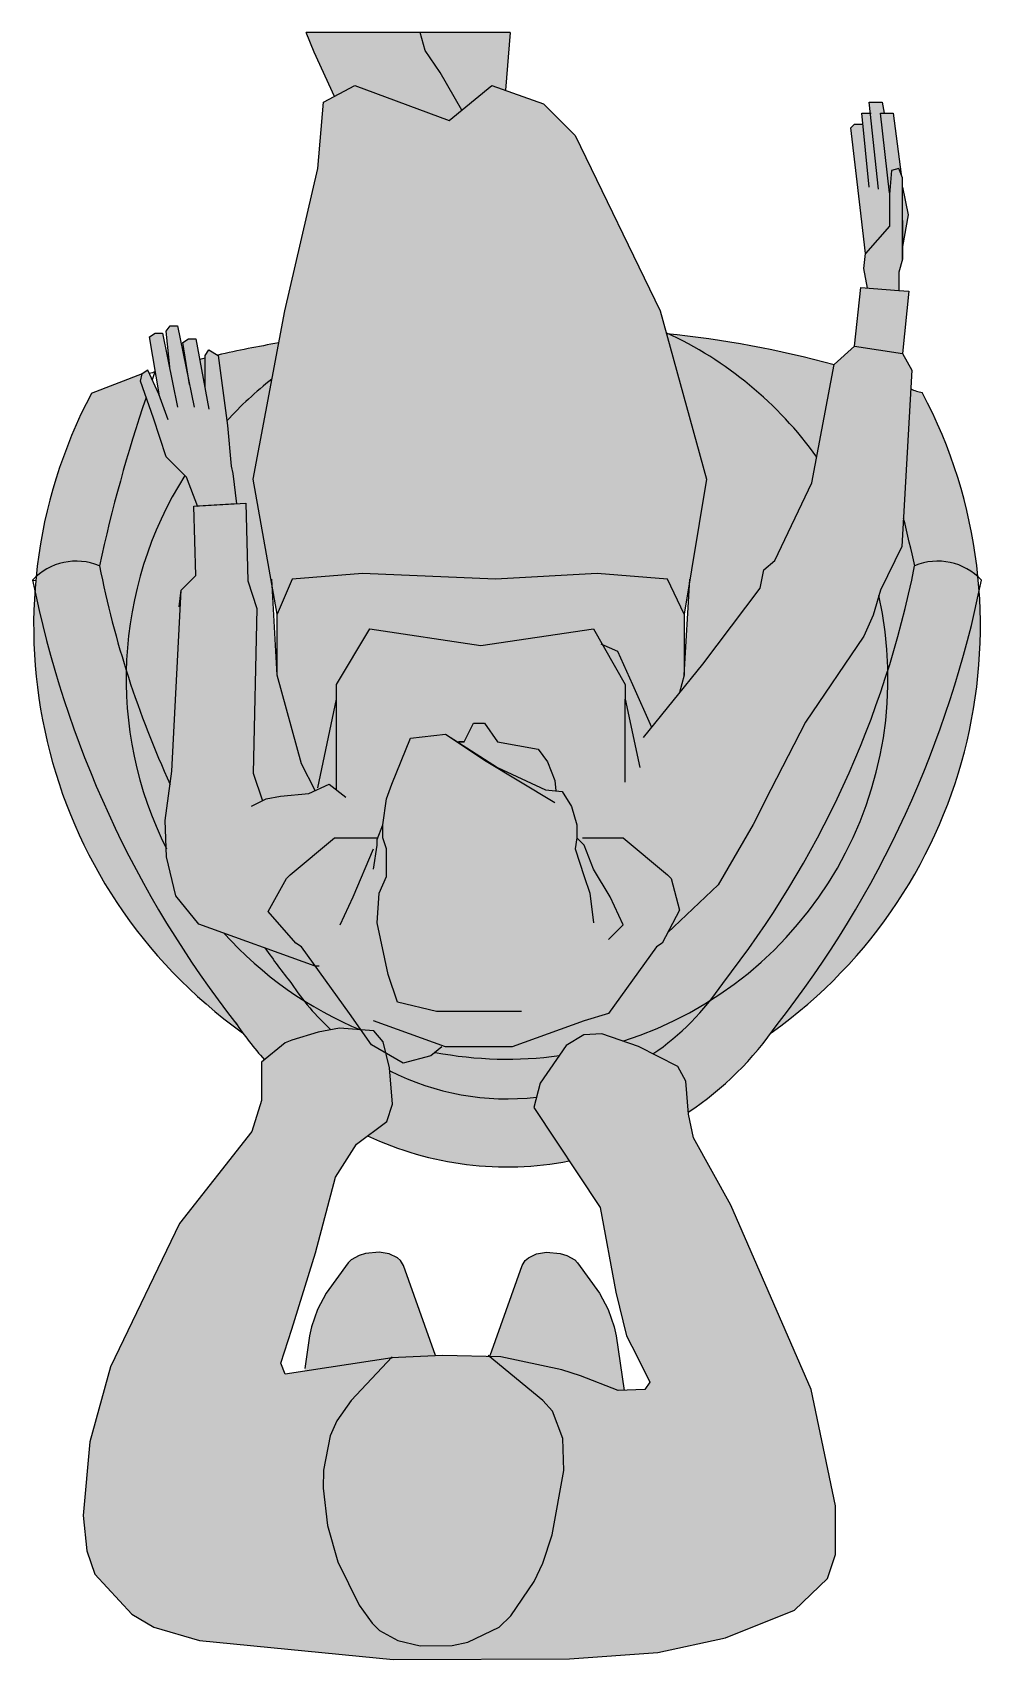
# Model space of a CAD drawing. Header units: millimetres. Extents: x 71819 to 78266, y 23672 to 38445.
# Drawn here: x 74071.3 to 74141.3, y 32981.2 to 33101.3 of the extents above; entities that cross this region are included whole.
import ezdxf

# ---------------------------------------------------------------- set-up
doc = ezdxf.new("R2010")
doc.units = ezdxf.units.MM
doc.layers.add('Plan Archi', color=8, linetype='Continuous')

msp = doc.modelspace()

# ---------------------------------------------------------------- hatches: boundary and pattern name
at = {"layer": 'Plan Archi', "true_color": 0xffffff}
h = msp.add_hatch(color=7, dxfattribs=at)
h.dxf.hatch_style = 1
h.paths.add_polyline_path([(74087.55, 33068.33), (74089.32, 33058.37), (74090.41, 33060.96), (74095.6, 33061.37), (74105.42, 33060.96), (74112.93, 33061.37), (74118.12, 33060.96), (74119.34, 33058.37), (74120.98, 33068.33), (74117.57, 33080.75), (74111.29, 33093.71), (74108.97, 33096.03), (74105.15, 33097.4), (74102.01, 33094.8), (74095.05, 33097.4), (74092.73, 33096.17), (74092.32, 33091.26), (74089.87, 33080.75)])
h.paths.add_polyline_path([(74105.15, 33097.4), (74106.16, 33097.04), (74106.5, 33101.31), (74099.85, 33101.31), (74100.24, 33099.99), (74101.33, 33098.35), (74102.94, 33095.57)])
h.paths.add_polyline_path([(74102.01, 33094.8), (74102.94, 33095.57), (74101.33, 33098.35), (74100.24, 33099.99), (74099.85, 33101.31), (74091.45, 33101.31), (74092.05, 33099.85), (74093.54, 33096.6), (74095.05, 33097.4)])
h.paths.add_polyline_path([(74131.9, 33078.15), (74135.45, 33077.61), (74135.9, 33082.2), (74135.17, 33082.25), (74132.38, 33082.48)])
h.paths.add_polyline_path([(74135.45, 33084.57), (74135.45, 33087.43), (74135.45, 33087.57), (74135.45, 33090.57), (74135.17, 33091.26), (74134.63, 33091.12), (74134.49, 33089.34), (74134.49, 33087.02), (74132.72, 33084.98), (74132.58, 33083.89), (74132.87, 33082.44), (74135.17, 33082.25), (74135.17, 33083.61)])
h = msp.add_hatch(color=7, dxfattribs=at)
h.dxf.hatch_style = 1
h.paths.add_polyline_path([(74132.31, 33088.39), (74132.72, 33084.98), (74134.49, 33087.02), (74134.49, 33089.34), (74134.63, 33091.12), (74135.17, 33091.26), (74135.35, 33090.82), (74134.76, 33095.35), (74134.36, 33095.35), (74134.08, 33095.35), (74133.95, 33096.17), (74133.54, 33096.17), (74132.99, 33096.17), (74133.08, 33095.35), (74132.99, 33095.35), (74132.44, 33095.35), (74132.53, 33094.53), (74131.9, 33094.53), (74131.63, 33094.26)])
h = msp.add_hatch(color=7, dxfattribs=at)
h.dxf.hatch_style = 1
h.paths.add_polyline_path([(74135.45, 33085.52), (74135.86, 33087.84), (74135.45, 33089.89), (74135.45, 33087.57)])
h = msp.add_hatch(color=7, dxfattribs=at)
h.dxf.hatch_style = 1
h.paths.add_polyline_path([(74071.53, 33061.14, -0.292249), (74076.2, 33061.93, -0.028149), (74079.64, 33074.36), (74079.22, 33075.56), (74079.36, 33076.11), (74075.6, 33074.66, 0.096549)])
h.paths.add_polyline_path([(74086.76, 33027.46, -0.008687), (74086.28, 33028.15, -0.114135), (74071.44, 33060.05, 0.260508)])
h.paths.add_polyline_path([(74129.12, 33069.97), (74130.4, 33076.78, 0.041394), (74118.2, 33079.05, -0.128467)])
h = msp.add_hatch(color=7, dxfattribs=at)
h.dxf.hatch_style = 1
h.paths.add_polyline_path([(74122.18, 33031.11, -0.020541), (74121.25, 33029.84, 0.263343), (74134.36, 33054.22, -0.090174)], flags=17)
h.paths.add_polyline_path([(74119.74, 33060.8), (74119.34, 33053.86), (74119, 33052.57), (74120.71, 33054.68), (74124.94, 33060.28), (74125.21, 33061.64), (74126.03, 33062.32), (74128.76, 33068.06), (74129.12, 33069.97, 0.128467), (74118.2, 33079.05, 0.000565), (74118.03, 33079.07), (74120.98, 33068.33)])
h.paths.add_polyline_path([(74089.32, 33058.37), (74089.32, 33053.86), (74088.94, 33060.52), (74087.55, 33068.33), (74088.93, 33075.72, 0.040509), (74085.59, 33072.64), (74085.64, 33072.29), (74085.91, 33069.28), (74086.05, 33068.74), (74086.32, 33066.52), (74083.17, 33066.33), (74083.32, 33061.23), (74082.22, 33060.14), (74081.54, 33046.77), (74081.05, 33043.13), (74081.16, 33040.44), (74081.83, 33037.57), (74083.54, 33035.48), (74092.12, 33032.38), (74094.64, 33028.89), (74095.51, 33027.67), (74096.45, 33027.59), (74097.13, 33026.79), (74097.34, 33025.95), (74098.6, 33025.21), (74100.65, 33025.75), (74101.55, 33026.5), (74101.74, 33026.43), (74106.65, 33026.43), (74111.97, 33028.34), (74113.75, 33028.89), (74117.3, 33033.8), (74117.71, 33034.08), (74118.11, 33034.83), (74121.85, 33038.39), (74124.44, 33042.84), (74125.72, 33045.41), (74128.28, 33050.39), (74132.58, 33056.73), (74133.28, 33058.29), (74133.81, 33060.14), (74135.4, 33063.36), (74136.13, 33076.38), (74135.45, 33077.61), (74131.9, 33078.15), (74130.4, 33076.79), (74128.76, 33068.06), (74126.03, 33062.32), (74125.21, 33061.64), (74124.94, 33060.28), (74120.71, 33054.68), (74119, 33052.57), (74119.34, 33053.86), (74119.34, 33058.37), (74118.12, 33060.96), (74112.93, 33061.37), (74105.42, 33060.96), (74095.6, 33061.37), (74090.41, 33060.96)])
h.paths.add_polyline_path([(74105.56, 33047.04), (74104.61, 33047.59), (74101.74, 33049.5)], flags=16)
h.paths.add_polyline_path([(74078.17, 33054.22, 0.03092), (74081.41, 33045.8), (74081.54, 33046.77), (74082.22, 33060.14), (74083.32, 33061.23), (74083.17, 33066.33), (74083.43, 33066.35), (74082.63, 33068.47), (74082.5, 33068.6, 0.136056)])
h.paths.add_polyline_path([(74086.28, 33028.15, 0.035379), (74088.38, 33025.47), (74089.91, 33026.72), (74090.39, 33026.92), (74092.34, 33027.51), (74093.28, 33027.68, -0.038546), (74091.28, 33029.84, -0.068994), (74085.38, 33034.82), (74083.54, 33035.48), (74081.83, 33037.57), (74081.16, 33040.44), (74081.14, 33041.03, -0.122041), (74078.17, 33054.22, -0.027275), (74076.2, 33061.93, 0.292249), (74071.53, 33061.14, 0.007458), (74071.44, 33060.05, 0.114135)])
h.paths.add_polyline_path([(74076.2, 33061.93, 0.027275), (74078.17, 33054.22, -0.136056), (74082.5, 33068.6), (74081.13, 33069.97), (74080.18, 33072.83), (74079.64, 33074.36, 0.028149)])
h.paths.add_polyline_path([(74085.59, 33072.64, -0.040509), (74088.93, 33075.72), (74089.43, 33078.39, 0.015204), (74084.95, 33077.49)])
h.paths.add_polyline_path([(74124.44, 33042.84), (74121.85, 33038.39), (74118.11, 33034.83), (74117.71, 33034.08), (74117.3, 33033.8), (74113.75, 33028.89), (74111.97, 33028.34), (74106.65, 33026.43), (74101.74, 33026.43), (74101.55, 33026.5), (74100.97, 33026.02, 0.082095), (74110.13, 33025.78), (74110.64, 33026.52), (74111.94, 33027.31), (74113.26, 33027.37), (74114.8, 33026.84, 0.063579), (74121.25, 33029.84, 0.020541), (74122.18, 33031.11, 0.090174), (74134.36, 33054.22, 0.049524), (74133.69, 33059.73), (74133.28, 33058.29), (74132.58, 33056.73), (74128.28, 33050.39), (74125.72, 33045.41)], flags=17)
h.paths.add_polyline_path([(74134.36, 33054.22, 0.027275), (74136.34, 33061.93, 0.007853), (74135.52, 33065.44), (74135.4, 33063.36), (74133.81, 33060.14), (74133.69, 33059.73, -0.049524)])
h.paths.add_polyline_path([(74090.36, 33031.11, 0.020541), (74091.28, 33029.84, 0.04204), (74095.47, 33027.67), (74095.51, 33027.67), (74094.64, 33028.89), (74092.12, 33032.38), (74088.4, 33033.72, 0.011168)], flags=17)
h.paths.add_polyline_path([(74091.28, 33029.84, -0.020541), (74090.36, 33031.11, -0.011168), (74088.4, 33033.72), (74085.38, 33034.82, 0.068994)], flags=17)
h.paths.add_polyline_path([(74081.14, 33041.03), (74081.05, 33043.13), (74081.41, 33045.8, -0.03092), (74078.17, 33054.22, 0.122041)], flags=17)
h.paths.add_polyline_path([(74108.44, 33022.71), (74108.71, 33023.73), (74110.13, 33025.78, -0.082095), (74100.97, 33026.02), (74100.65, 33025.75), (74098.6, 33025.21), (74097.34, 33025.95), (74097.6, 33024.88), (74097.62, 33024.66, 0.146984)])
h.paths.add_polyline_path([(74114.8, 33026.84), (74115.96, 33026.44), (74117.02, 33025.9, 0.076097), (74121.25, 33029.84, -0.063579)], flags=16)
h.paths.add_polyline_path([(74097.4, 33020.9), (74095.99, 33019.84, 0.159146), (74110.86, 33017.99), (74108.24, 33021.94), (74108.44, 33022.71, -0.146984), (74097.62, 33024.66), (74097.82, 33022.18)])
h = msp.add_hatch(color=7, dxfattribs=at)
h.dxf.hatch_style = 1
h.paths.add_polyline_path([(74082.63, 33068.47), (74083.43, 33066.35), (74086.32, 33066.52), (74086.05, 33068.74), (74085.91, 33069.28), (74085.64, 33072.29), (74084.95, 33077.47), (74084.27, 33077.88), (74084, 33077.47), (74084, 33077.26, 0.001369), (74083.6, 33077.16), (74083.32, 33078.7), (74082.77, 33078.7), (74082.36, 33078.43), (74082.84, 33075.31), (74081.95, 33079.66), (74081.41, 33079.66), (74081.13, 33079.25), (74081.41, 33076.38), (74080.86, 33079.11), (74080.31, 33079.11), (74079.9, 33078.84), (74080.63, 33074.49), (74080.59, 33074.61), (74079.77, 33076.38), (74079.36, 33076.11), (74079.22, 33075.56), (74080.18, 33072.83), (74081.13, 33069.97)])
h = msp.add_hatch(color=7, dxfattribs=at)
h.dxf.hatch_style = 1
h.paths.add_polyline_path([(74141.1, 33060.05, -0.114492), (74126.19, 33028.06, -0.007769), (74125.76, 33027.45, 0.260671)])
h.paths.add_polyline_path([(74141.1, 33060.05, 0.007458), (74141, 33061.14, 0.292249), (74136.34, 33061.93, -0.027275), (74134.36, 33054.22, -0.263343), (74121.25, 33029.84, -0.076097), (74117.02, 33025.9), (74118.87, 33024.96), (74119.45, 33023.89), (74119.64, 33021.59, 0.096222), (74126.19, 33028.06, 0.114492)])
h.paths.add_polyline_path([(74136.9, 33074.72, -0.047369), (74136.05, 33074.99), (74135.52, 33065.44, -0.007853), (74136.34, 33061.93, -0.292249), (74141, 33061.14, 0.096987)])
h.paths.add_polyline_path([(74126.03, 33062.32), (74125.21, 33061.64), (74124.94, 33060.28), (74120.71, 33054.68), (74116.94, 33050.02), (74115.52, 33053.18), (74114.43, 33055.64), (74113.3, 33056.14), (74112.66, 33057.27), (74104.33, 33056.05), (74096.14, 33057.27), (74093.69, 33053.18), (74093.69, 33052.09), (74093.69, 33049.63), (74093.69, 33045.39), (74093.14, 33045.81), (74091.64, 33045.13), (74089.55, 33044.93), (74088.5, 33044.72), (74088.23, 33044.59), (74087.55, 33046.63), (74087.82, 33058.78), (74087.14, 33060.82), (74087, 33066.55), (74083.17, 33066.33), (74083.32, 33061.23), (74082.22, 33060.14), (74081.54, 33046.77), (74081.05, 33043.13), (74081.16, 33040.44), (74081.83, 33037.57), (74083.54, 33035.48), (74092.12, 33032.38), (74094.64, 33028.89), (74095.51, 33027.67), (74096.45, 33027.59), (74097.13, 33026.79), (74097.34, 33025.95), (74098.6, 33025.21), (74100.65, 33025.75), (74101.55, 33026.5), (74101.74, 33026.43), (74106.65, 33026.43), (74111.97, 33028.34), (74113.75, 33028.89), (74117.3, 33033.8), (74117.71, 33034.08), (74118.11, 33034.83), (74121.85, 33038.39), (74124.44, 33042.84), (74125.72, 33045.41), (74128.28, 33050.39), (74132.58, 33056.73), (74133.28, 33058.29), (74133.81, 33060.14), (74135.4, 33063.36), (74136.13, 33076.38), (74135.45, 33077.61), (74131.9, 33078.15), (74130.4, 33076.79), (74128.76, 33068.06)])
h.paths.add_polyline_path([(74105.56, 33047.04), (74104.61, 33047.59), (74105.34, 33047.14)], flags=16)
h = msp.add_hatch(color=7, dxfattribs=at)
h.dxf.hatch_style = 1
h.paths.add_polyline_path([(74093.28, 33027.68), (74093.9, 33027.79), (74095.47, 33027.67, -0.04204), (74091.28, 33029.84, 0.038546)])
h = msp.add_hatch(color=7, dxfattribs=at)
h.dxf.hatch_style = 1
h.paths.add_polyline_path([(74097.8, 33003.46), (74089.91, 33002.26), (74089.59, 33003.06), (74090.39, 33005.57), (74092.14, 33011.22), (74093.62, 33016.8), (74095.17, 33019.23), (74097.4, 33020.9), (74097.82, 33022.18), (74097.6, 33024.88), (74097.13, 33026.79), (74096.45, 33027.59), (74093.9, 33027.79), (74092.34, 33027.51), (74090.39, 33026.92), (74089.91, 33026.72), (74088.16, 33025.28), (74088.16, 33022.46), (74087.44, 33020.18), (74082.11, 33013.37), (74077.02, 33002.8), (74075.49, 32997.25), (74075.01, 32991.81), (74075.26, 32989.2), (74075.87, 32987.48), (74078.6, 32984.54), (74080.22, 32983.58), (74083.58, 32982.58), (74097.88, 32981.19), (74110.89, 32981.23), (74117.4, 32981.71), (74122.38, 32982.78), (74127.47, 32984.82), (74129.9, 32987.17), (74130.49, 32988.95), (74130.5, 32992.54), (74128.71, 33001.11), (74122.77, 33014.73), (74120.02, 33019.71), (74119.65, 33021.45), (74119.45, 33023.89), (74118.87, 33024.96), (74115.96, 33026.44), (74113.26, 33027.37), (74111.94, 33027.31), (74110.64, 33026.52), (74108.71, 33023.73), (74108.24, 33021.94), (74113.13, 33014.57), (74114.29, 33008.32), (74115.09, 33005.09), (74115.86, 33003.57), (74116.81, 33001.67), (74116.44, 33001.11), (74114.48, 33001.04), (74111.7, 33002.12), (74110.31, 33002.58), (74105.81, 33003.54), (74101.5, 33003.62), (74097.72, 33003.46)])
h = msp.add_hatch(color=7, dxfattribs=at)
h.dxf.hatch_style = 1
h.paths.add_polyline_path([(74110.46, 32995.15), (74110.39, 32997.51), (74109.63, 32999.52), (74108.91, 33000.31), (74104.97, 33003.55), (74101.5, 33003.62), (74097.83, 33003.46), (74097.71, 33003.44), (74094.77, 33000.31), (74093.72, 32998.82), (74093.23, 32997.69), (74092.73, 32995.17), (74092.7, 32993.83), (74093.02, 32991.08), (74093.78, 32988.39), (74095.35, 32985.19), (74096.33, 32983.86), (74096.86, 32983.34), (74098.22, 32982.59), (74099.86, 32982.19), (74102.23, 32982.22), (74103.39, 32982.47), (74105.7, 32983.58), (74106.56, 32984.42), (74108.26, 32986.95), (74108.9, 32988.29), (74109.59, 32990.39)])
h.paths.add_polyline_path([(74110.31, 33002.58), (74111.7, 33002.12), (74114.48, 33001.04), (74114.91, 33001.05), (74114.31, 33005.09), (74114.18, 33005.75), (74113.74, 33007.02), (74113.1, 33008.23), (74111.48, 33010.47), (74111.26, 33010.69), (74110.67, 33011.02), (74110.2, 33011.17), (74109.18, 33011.25), (74108.45, 33011.13), (74107.85, 33010.85), (74107.61, 33010.65), (74107.38, 33010.27), (74105.01, 33003.55), (74105.81, 33003.54)])
h.paths.add_polyline_path([(74097.71, 33003.44), (74097.72, 33003.46), (74097.72, 33003.46), (74101, 33003.59), (74098.64, 33010.27), (74098.41, 33010.65), (74098.18, 33010.85), (74097.57, 33011.13), (74096.84, 33011.25), (74095.83, 33011.17), (74095.36, 33011.02), (74094.76, 33010.69), (74094.54, 33010.47), (74092.92, 33008.23), (74092.29, 33007.02), (74091.84, 33005.75), (74091.71, 33005.09), (74091.32, 33002.47)])

# ---------------------------------------------------------------- linework, layer by layer
at = {"layer": 'Plan Archi'}
for p, q in [((74106.5, 33101.31, 0), (74091.45, 33101.31, 0)), ((74092.05, 33099.85, 0), (74091.45, 33101.31, 0)), ((74100.24, 33099.99, 0), (74099.85, 33101.31, 0)), ((74106.5, 33101.31, 0), (74106.16, 33097.04, 0)), ((74093.55, 33096.58, 0), (74092.05, 33099.85, 0)), ((74101.33, 33098.35, 0), (74100.24, 33099.99, 0)), ((74102.94, 33095.57, 0), (74101.33, 33098.35, 0)), ((74092.73, 33096.17, 0), (74095.05, 33097.4, 0)), ((74095.05, 33097.4, 0), (74102.01, 33094.8, 0)), ((74102.01, 33094.8, 0), (74105.15, 33097.4, 0)), ((74105.15, 33097.4, 0), (74108.97, 33096.03, 0)), ((74092.32, 33091.26, 0), (74092.73, 33096.17, 0)), ((74108.97, 33096.03, 0), (74111.29, 33093.71, 0)), ((74132.99, 33089.89, 0), (74132.44, 33095.35, 0)), ((74132.44, 33095.35, 0), (74132.99, 33095.35, 0)), ((74133.67, 33089.75, 0), (74132.99, 33096.17, 0)), ((74132.99, 33096.17, 0), (74133.54, 33096.17, 0)), ((74132.99, 33095.35, 0), (74133.13, 33095.35, 0)), ((74133.54, 33096.17, 0), (74133.95, 33096.17, 0)), ((74134.49, 33089.48, 0), (74133.81, 33095.35, 0)), ((74133.81, 33095.35, 0), (74134.36, 33095.35, 0)), ((74133.95, 33096.17, 0), (74134.08, 33095.35, 0)), ((74134.36, 33095.35, 0), (74134.76, 33095.35, 0)), ((74134.76, 33095.35, 0), (74135.35, 33090.82, 0)), ((74131.63, 33094.26, 0), (74131.9, 33094.53, 0)), ((74132.31, 33088.39, 0), (74131.63, 33094.26, 0)), ((74131.9, 33094.53, 0), (74132.53, 33094.53, 0)), ((74111.29, 33093.71, 0), (74117.57, 33080.75, 0)), ((74089.87, 33080.75, 0), (74092.32, 33091.26, 0)), ((74134.63, 33091.12, 0), (74134.49, 33089.34, 0)), ((74135.17, 33091.26, 0), (74134.63, 33091.12, 0)), ((74135.45, 33090.57, 0), (74135.17, 33091.26, 0)), ((74135.45, 33087.57, 0), (74135.45, 33090.57, 0)), ((74134.49, 33089.48, 0), (74134.49, 33089.48, 0)), ((74134.49, 33089.34, 0), (74134.49, 33087.02, 0)), ((74135.45, 33089.89, 0), (74135.86, 33087.84, 0)), ((74132.72, 33084.98, 0), (74132.31, 33088.39, 0)), ((74134.49, 33087.02, 0), (74132.72, 33084.98, 0)), ((74135.86, 33087.84, 0), (74135.45, 33085.52, 0)), ((74135.45, 33084.57, 0), (74135.45, 33087.57, 0)), ((74135.45, 33087.43, 0), (74135.45, 33084.57, 0)), ((74132.58, 33083.89, 0), (74132.72, 33084.98, 0)), ((74135.45, 33084.57, 0), (74135.17, 33083.61, 0)), ((74132.87, 33082.44, 0), (74132.58, 33083.89, 0)), ((74135.17, 33083.61, 0), (74135.17, 33082.25, 0)), ((74131.9, 33078.15, 0), (74132.38, 33082.48, 0)), ((74132.38, 33082.48, 0), (74135.17, 33082.25, 0)), ((74135.17, 33082.25, 0), (74135.9, 33082.2, 0)), ((74135.9, 33082.2, 0), (74135.45, 33077.61, 0)), ((74087.55, 33068.33, 0), (74089.87, 33080.75, 0)), ((74117.57, 33080.75, 0), (74120.98, 33068.33, 0)), ((74079.9, 33078.84, 0), (74080.31, 33079.11, 0)), ((74080.63, 33074.49, 0), (74079.9, 33078.84, 0)), ((74080.31, 33079.11, 0), (74080.86, 33079.11, 0)), ((74080.86, 33079.11, 0), (74081.95, 33073.65, 0)), ((74081.13, 33079.25, 0), (74081.41, 33079.66, 0)), ((74081.41, 33076.38, 0), (74081.13, 33079.25, 0)), ((74081.41, 33079.66, 0), (74081.95, 33079.66, 0)), ((74081.95, 33079.66, 0), (74083.18, 33073.65, 0)), ((74082.36, 33078.43, 0), (74082.77, 33078.7, 0)), ((74082.77, 33078.7, 0), (74083.32, 33078.7, 0)), ((74083.32, 33078.7, 0), (74084.27, 33073.51, 0)), ((74082.84, 33075.31, 0), (74082.36, 33078.43, 0)), ((74084, 33077.47, 0), (74084.27, 33077.88, 0)), ((74084, 33075.15, 0), (74084, 33077.47, 0)), ((74084.27, 33077.88, 0), (74084.95, 33077.47, 0)), ((74084.95, 33077.47, 0), (74085.64, 33072.29, 0)), ((74130.4, 33076.79, 0), (74131.9, 33078.15, 0)), ((74131.9, 33078.15, 0), (74135.45, 33077.61, 0)), ((74135.45, 33077.61, 0), (74136.13, 33076.38, 0)), ((74079.36, 33076.11, 0), (74075.6, 33074.66, 0)), ((74079.22, 33075.56, 0), (74079.36, 33076.11, 0)), ((74079.77, 33076.38, 0), (74079.36, 33076.11, 0)), ((74080.59, 33074.61, 0), (74079.77, 33076.38, 0)), ((74128.76, 33068.06, 0), (74130.4, 33076.79, 0)), ((74136.13, 33076.38, 0), (74135.4, 33063.36, 0)), ((74080.18, 33072.83, 0), (74079.22, 33075.56, 0)), ((74081.27, 33072.7, 0), (74080.59, 33074.61, 0)), ((74081.13, 33069.97, 0), (74080.18, 33072.83, 0)), ((74085.64, 33072.29, 0), (74085.91, 33069.28, 0)), ((74082.63, 33068.47, 0), (74081.13, 33069.97, 0)), ((74085.91, 33069.28, 0), (74086.05, 33068.74, 0)), ((74083.45, 33066.28, 0), (74082.63, 33068.47, 0)), ((74086.05, 33068.74, 0), (74086.32, 33066.52, 0)), ((74089.32, 33058.37, 0), (74087.55, 33068.33, 0)), ((74120.98, 33068.33, 0), (74119.34, 33058.37, 0)), ((74126.03, 33062.32, 0), (74128.76, 33068.06, 0)), ((74083.17, 33066.33, 0), (74087, 33066.55, 0)), ((74086.32, 33066.52, 0), (74083.43, 33066.35, 0)), ((74087, 33066.55, 0), (74087.14, 33060.82, 0)), ((74083.32, 33061.23, 0), (74083.17, 33066.33, 0)), ((74135.4, 33063.36, 0), (74133.81, 33060.14, 0)), ((74125.21, 33061.64, 0), (74126.03, 33062.32, 0)), ((74082.22, 33060.14, 0), (74083.32, 33061.23, 0)), ((74087.14, 33060.82, 0), (74087.82, 33058.78, 0)), ((74089.32, 33053.86, 0), (74088.91, 33060.96, 0)), ((74090.41, 33060.96, 0), (74089.32, 33058.37, 0)), ((74095.6, 33061.37, 0), (74090.41, 33060.96, 0)), ((74105.42, 33060.96, 0), (74095.6, 33061.37, 0)), ((74112.93, 33061.37, 0), (74105.42, 33060.96, 0)), ((74118.12, 33060.96, 0), (74112.93, 33061.37, 0)), ((74119.34, 33058.37, 0), (74118.12, 33060.96, 0)), ((74119.34, 33053.86, 0), (74119.75, 33060.96, 0)), ((74124.94, 33060.28, 0), (74125.21, 33061.64, 0)), ((74081.54, 33046.77, 0), (74082.22, 33060.14, 0)), ((74082.09, 33058.91, 0), (74082.22, 33060.14, 0)), ((74120.71, 33054.68, 0), (74124.94, 33060.28, 0)), ((74133.81, 33060.14, 0), (74133.28, 33058.29, 0)), ((74087.82, 33058.78, 0), (74087.55, 33046.63, 0)), ((74089.32, 33053.86, 0), (74089.32, 33058.37, 0)), ((74119.34, 33058.37, 0), (74119.34, 33053.86, 0)), ((74133.28, 33058.29, 0), (74132.58, 33056.73, 0)), ((74093.69, 33053.18, 0), (74096.14, 33057.27, 0)), ((74096.14, 33057.27, 0), (74104.33, 33056.05, 0)), ((74104.33, 33056.05, 0), (74112.66, 33057.27, 0)), ((74112.66, 33057.27, 0), (74114.98, 33053.18, 0)), ((74113.2, 33056.18, 0), (74114.43, 33055.64, 0)), ((74132.58, 33056.73, 0), (74128.28, 33050.39, 0)), ((74114.43, 33055.64, 0), (74115.52, 33053.18, 0)), ((74116.33, 33049.26, 0), (74120.71, 33054.68, 0)), ((74091.1, 33047.31, 0), (74089.32, 33053.86, 0)), ((74119.34, 33053.86, 0), (74119, 33052.57, 0)), ((74092.32, 33045.54, 0), (74093.69, 33052.09, 0)), ((74093.69, 33052.09, 0), (74093.69, 33053.18, 0)), ((74093.69, 33049.63, 0), (74093.69, 33052.09, 0)), ((74114.98, 33053.18, 0), (74114.98, 33052.09, 0)), ((74114.98, 33049.63, 0), (74114.98, 33052.09, 0)), ((74114.98, 33052.09, 0), (74116.07, 33047.04, 0)), ((74115.52, 33053.18, 0), (74116.94, 33050.02, 0)), ((74103.1, 33048.95, 0), (74103.79, 33050.32, 0)), ((74103.79, 33050.32, 0), (74104.61, 33050.32, 0)), ((74104.61, 33050.32, 0), (74105.56, 33048.95, 0)), ((74128.28, 33050.39, 0), (74125.72, 33045.41, 0)), ((74093.69, 33045.4, 0), (74093.69, 33049.63, 0)), ((74097.78, 33045.81, 0), (74099.15, 33049.22, 0)), ((74099.15, 33049.22, 0), (74101.74, 33049.5, 0)), ((74101.74, 33049.5, 0), (74105.56, 33047.04, 0)), ((74101.74, 33049.5, 0), (74104.61, 33047.59, 0)), ((74103.1, 33048.95, 0), (74102.69, 33048.95, 0)), ((74102.69, 33048.95, 0), (74102.69, 33048.95, 0)), ((74102.69, 33048.95, 0), (74103.1, 33048.95, 0)), ((74105.56, 33048.95, 0), (74108.56, 33048.4, 0)), ((74114.98, 33045.95, 0), (74114.98, 33049.63, 0)), ((74092.11, 33045.34, 0), (74091.1, 33047.31, 0)), ((74104.61, 33047.59, 0), (74105.56, 33047.04, 0)), ((74104.61, 33047.59, 0), (74109.79, 33044.45, 0)), ((74108.56, 33048.4, 0), (74109.25, 33047.45, 0)), ((74109.25, 33047.45, 0), (74109.79, 33046.08, 0)), ((74081.05, 33043.13, 0), (74081.54, 33046.77, 0)), ((74087.55, 33046.63, 0), (74088.23, 33044.58, 0)), ((74105.56, 33047.04, 0), (74109.11, 33045.4, 0)), ((74109.79, 33046.08, 0), (74109.88, 33045.32, 0)), ((74088.5, 33044.72, 0), (74089.55, 33044.93, 0)), ((74089.55, 33044.93, 0), (74091.64, 33045.13, 0)), ((74091.64, 33045.13, 0), (74093.14, 33045.81, 0)), ((74093.14, 33045.81, 0), (74094.37, 33044.86, 0)), ((74097.37, 33044.72, 0), (74097.78, 33045.81, 0)), ((74109.11, 33045.4, 0), (74110.34, 33045.27, 0)), ((74110.34, 33045.27, 0), (74111.02, 33044.17, 0)), ((74125.72, 33045.41, 0), (74124.44, 33042.84, 0)), ((74087.42, 33044.19, 0), (74088.5, 33044.72, 0)), ((74097.1, 33042.81, 0), (74097.37, 33044.72, 0)), ((74111.02, 33044.17, 0), (74111.43, 33042.81, 0)), ((74081.16, 33040.44, 0), (74081.05, 33043.13, 0)), ((74096.69, 33041.72, 0), (74097.1, 33042.81, 0)), ((74097.1, 33041.85, 0), (74097.1, 33042.81, 0)), ((74111.43, 33042.81, 0), (74111.43, 33041.85, 0)), ((74124.44, 33042.84, 0), (74121.85, 33038.39, 0)), ((74090.28, 33039.12, 0), (74093.55, 33041.85, 0)), ((74093.55, 33041.85, 0), (74096.69, 33041.85, 0)), ((74096.42, 33039.53, 0), (74096.69, 33041.31, 0)), ((74096.69, 33041.31, 0), (74096.69, 33041.72, 0)), ((74097.37, 33041.04, 0), (74097.1, 33041.85, 0)), ((74111.43, 33041.85, 0), (74111.29, 33041.04, 0)), ((74111.97, 33041.31, 0), (74111.43, 33041.85, 0)), ((74111.84, 33041.85, 0), (74114.84, 33041.85, 0)), ((74112.66, 33039.53, 0), (74111.97, 33041.31, 0)), ((74114.84, 33041.85, 0), (74118.12, 33039.12, 0)), ((74081.83, 33037.57, 0), (74081.16, 33040.44, 0)), ((74094.92, 33037.49, 0), (74096.42, 33041.04, 0)), ((74097.37, 33038.99, 0), (74097.37, 33041.04, 0)), ((74111.29, 33041.04, 0), (74111.97, 33038.99, 0)), ((74090, 33038.85, 0), (74090.28, 33039.12, 0)), ((74096.83, 33037.76, 0), (74097.37, 33038.99, 0)), ((74111.97, 33038.99, 0), (74112.38, 33037.76, 0)), ((74113.89, 33037.49, 0), (74112.66, 33039.53, 0)), ((74118.12, 33039.12, 0), (74118.39, 33038.85, 0)), ((74088.64, 33036.4, 0), (74090, 33038.85, 0)), ((74096.69, 33035.58, 0), (74096.83, 33037.76, 0)), ((74112.38, 33037.76, 0), (74112.66, 33035.58, 0)), ((74121.85, 33038.39, 0), (74118.11, 33034.83, 0)), ((74118.39, 33038.85, 0), (74119, 33036.51, 0)), ((74083.54, 33035.48, 0), (74081.83, 33037.57, 0)), ((74093.96, 33035.44, 0), (74094.92, 33037.49, 0)), ((74114.84, 33035.44, 0), (74113.89, 33037.49, 0)), ((74119, 33036.51, 0), (74117.71, 33034.08, 0)), ((74092.12, 33032.38, 0), (74083.54, 33035.48, 0)), ((74090.69, 33034.08, 0), (74088.64, 33036.4, 0)), ((74097.51, 33031.76, 0), (74096.69, 33035.58, 0)), ((74113.75, 33034.35, 0), (74114.84, 33035.44, 0)), ((74091.1, 33033.8, 0), (74090.69, 33034.08, 0)), ((74117.71, 33034.08, 0), (74117.3, 33033.8, 0)), ((74094.64, 33028.89, 0), (74091.1, 33033.8, 0)), ((74117.3, 33033.8, 0), (74113.75, 33028.89, 0)), ((74092.4, 33032.38, 0), (74092.12, 33032.38, 0)), ((74098.19, 33029.71, 0), (74097.51, 33031.76, 0)), ((74101.06, 33029.03, 0), (74098.19, 33029.71, 0)), ((74096.28, 33026.57, 0), (74094.64, 33028.89, 0)), ((74101.74, 33026.43, 0), (74096.42, 33028.34, 0)), ((74107.33, 33029.03, 0), (74101.06, 33029.03, 0)), ((74111.97, 33028.34, 0), (74106.65, 33026.43, 0)), ((74113.75, 33028.89, 0), (74111.97, 33028.34, 0)), ((74090.39, 33026.92, -78.14), (74089.91, 33026.72, -78.14)), ((74092.34, 33027.51, -78.14), (74090.39, 33026.92, -78.14)), ((74093.9, 33027.79, -78.14), (74092.34, 33027.51, -78.14)), ((74096.45, 33027.59, -78.14), (74093.9, 33027.79, -78.14)), ((74097.13, 33026.79, -78.14), (74096.45, 33027.59, -78.14)), ((74111.94, 33027.31, -78.14), (74110.64, 33026.52, -78.14)), ((74113.26, 33027.37, -78.14), (74111.94, 33027.31, -78.14)), ((74115.96, 33026.44, -78.14), (74113.26, 33027.37, -78.14)), ((74089.91, 33026.72, -78.14), (74088.16, 33025.28, -78.14)), ((74098.6, 33025.21, 0), (74096.28, 33026.57, 0)), ((74097.6, 33024.88, -78.14), (74097.13, 33026.79, -78.14)), ((74100.65, 33025.75, 0), (74098.6, 33025.21, 0)), ((74101.47, 33026.43, 0), (74100.65, 33025.75, 0)), ((74106.65, 33026.43, 0), (74101.74, 33026.43, 0)), ((74110.64, 33026.52, -78.14), (74108.71, 33023.73, -78.14)), ((74118.87, 33024.96, -78.14), (74115.96, 33026.44, -78.14)), ((74088.16, 33025.28, -78.14), (74088.16, 33022.46, -78.14)), ((74097.82, 33022.18, -78.14), (74097.6, 33024.88, -78.14)), ((74119.45, 33023.89, -78.14), (74118.87, 33024.96, -78.14)), ((74108.71, 33023.73, -78.14), (74108.24, 33021.94, -78.14)), ((74119.65, 33021.45, -78.14), (74119.45, 33023.89, -78.14)), ((74088.16, 33022.46, -78.14), (74087.44, 33020.18, -78.14)), ((74097.4, 33020.9, -78.14), (74097.82, 33022.18, -78.14)), ((74095.17, 33019.23, -78.14), (74097.4, 33020.9, -78.14)), ((74108.24, 33021.94, -78.14), (74113.13, 33014.57, -78.14)), ((74120.02, 33019.71, -78.14), (74119.65, 33021.45, -78.14)), ((74087.44, 33020.18, -78.14), (74082.11, 33013.37, -78.14)), ((74122.77, 33014.73, -78.14), (74120.02, 33019.71, -78.14)), ((74093.62, 33016.8, -78.14), (74095.17, 33019.23, -78.14)), ((74092.14, 33011.22, -78.14), (74093.62, 33016.8, -78.14)), ((74113.13, 33014.57, -78.14), (74114.29, 33008.32, -78.14)), ((74128.71, 33001.11, -78.14), (74122.77, 33014.73, -78.14)), ((74082.11, 33013.37, -78.14), (74077.02, 33002.8, -78.14)), ((74096.84, 33011.25, -78.14), (74095.83, 33011.17, -78.14)), ((74097.57, 33011.13, -78.14), (74096.84, 33011.25, -78.14)), ((74108.45, 33011.13, -78.14), (74109.18, 33011.25, -78.14)), ((74109.18, 33011.25, -78.14), (74110.2, 33011.17, -78.14)), ((74090.39, 33005.57, -78.14), (74092.14, 33011.22, -78.14)), ((74094.54, 33010.47, -78.14), (74092.92, 33008.23, -78.14)), ((74094.76, 33010.69, -78.14), (74094.54, 33010.47, -78.14)), ((74095.36, 33011.02, -78.14), (74094.76, 33010.69, -78.14)), ((74095.83, 33011.17, -78.14), (74095.36, 33011.02, -78.14)), ((74098.18, 33010.85, -78.14), (74097.57, 33011.13, -78.14)), ((74098.41, 33010.65, -78.14), (74098.18, 33010.85, -78.14)), ((74098.64, 33010.27, -78.14), (74098.41, 33010.65, -78.14)), ((74100.99, 33003.62, -78.14), (74098.64, 33010.27, -78.14)), ((74105.03, 33003.62, -78.14), (74107.38, 33010.27, -78.14)), ((74107.38, 33010.27, -78.14), (74107.61, 33010.65, -78.14)), ((74107.61, 33010.65, -78.14), (74107.85, 33010.85, -78.14)), ((74107.85, 33010.85, -78.14), (74108.45, 33011.13, -78.14)), ((74110.2, 33011.17, -78.14), (74110.67, 33011.02, -78.14)), ((74110.67, 33011.02, -78.14), (74111.26, 33010.69, -78.14)), ((74111.26, 33010.69, -78.14), (74111.48, 33010.47, -78.14)), ((74111.48, 33010.47, -78.14), (74113.1, 33008.23, -78.14)), ((74092.92, 33008.23, -78.14), (74092.29, 33007.02, -78.14)), ((74113.1, 33008.23, -78.14), (74113.74, 33007.02, -78.14)), ((74114.29, 33008.32, -78.14), (74115.09, 33005.09, -78.14)), ((74092.29, 33007.02, -78.14), (74091.84, 33005.75, -78.14)), ((74113.74, 33007.02, -78.14), (74114.18, 33005.75, -78.14)), ((74089.59, 33003.06, -78.14), (74090.39, 33005.57, -78.14)), ((74091.84, 33005.75, -78.14), (74091.71, 33005.09, -78.14)), ((74114.18, 33005.75, -78.14), (74114.31, 33005.09, -78.14)), ((74091.71, 33005.09, -78.14), (74091.35, 33002.66, -78.14)), ((74114.31, 33005.09, -78.14), (74114.91, 33001.05, -78.14)), ((74115.09, 33005.09, -78.14), (74115.86, 33003.57, -78.14)), ((74089.91, 33002.26, -78.14), (74089.59, 33003.06, -78.14)), ((74097.8, 33003.46, -78.14), (74089.91, 33002.26, -78.14)), ((74097.8, 33003.54, -78.14), (74094.77, 33000.31, -78.14)), ((74101.5, 33003.62, -78.14), (74097.72, 33003.46, -78.14)), ((74097.72, 33003.46, -78.14), (74097.8, 33003.46, -78.14)), ((74105.81, 33003.54, -78.14), (74101.5, 33003.62, -78.14)), ((74108.91, 33000.31, -78.14), (74104.89, 33003.62, -78.14)), ((74110.31, 33002.58, -78.14), (74105.81, 33003.54, -78.14)), ((74115.86, 33003.57, -78.14), (74116.81, 33001.67, -78.14)), ((74077.02, 33002.8, -78.14), (74075.49, 32997.25, -78.14)), ((74111.7, 33002.12, -78.14), (74110.31, 33002.58, -78.14)), ((74114.48, 33001.04, -78.14), (74111.7, 33002.12, -78.14)), ((74116.81, 33001.67, -78.14), (74116.44, 33001.11, -78.14)), ((74116.44, 33001.11, -78.14), (74114.48, 33001.04, -78.14)), ((74130.5, 32992.54, -78.14), (74128.71, 33001.11, -78.14)), ((74094.77, 33000.31, -78.14), (74093.72, 32998.82, -78.14)), ((74109.63, 32999.52, -78.14), (74108.91, 33000.31, -78.14)), ((74110.39, 32997.51, -78.14), (74109.63, 32999.52, -78.14)), ((74093.72, 32998.82, -78.14), (74093.23, 32997.69, -78.14)), ((74075.49, 32997.25, -78.14), (74075.01, 32991.81, -78.14)), ((74093.23, 32997.69, -78.14), (74092.73, 32995.17, -78.14)), ((74110.46, 32995.15, -78.14), (74110.39, 32997.51, -78.14)), ((74092.73, 32995.17, -78.14), (74092.7, 32993.83, -78.14)), ((74109.59, 32990.39, -78.14), (74110.46, 32995.15, -78.14)), ((74092.7, 32993.83, -78.14), (74093.02, 32991.08, -78.14)), ((74130.49, 32988.95, -78.14), (74130.5, 32992.54, -78.14)), ((74075.01, 32991.81, -78.14), (74075.26, 32989.2, -78.14)), ((74093.02, 32991.08, -78.14), (74093.78, 32988.39, -78.14)), ((74108.9, 32988.29, -78.14), (74109.59, 32990.39, -78.14)), ((74075.26, 32989.2, -78.14), (74075.87, 32987.48, -78.14)), ((74129.9, 32987.17, -78.14), (74130.49, 32988.95, -78.14)), ((74075.87, 32987.48, -78.14), (74078.6, 32984.54, -78.14)), ((74093.78, 32988.39, -78.14), (74095.35, 32985.19, -78.14)), ((74108.26, 32986.95, -78.14), (74108.9, 32988.29, -78.14)), ((74106.56, 32984.42, -78.14), (74108.26, 32986.95, -78.14)), ((74127.47, 32984.82, -78.14), (74129.9, 32987.17, -78.14)), ((74095.35, 32985.19, -78.14), (74096.33, 32983.86, -78.14)), ((74122.38, 32982.78, -78.14), (74127.47, 32984.82, -78.14)), ((74078.6, 32984.54, -78.14), (74080.22, 32983.58, -78.14)), ((74096.33, 32983.86, -78.14), (74096.86, 32983.34, -78.14)), ((74105.7, 32983.58, -78.14), (74106.56, 32984.42, -78.14)), ((74080.22, 32983.58, -78.14), (74083.58, 32982.58, -78.14)), ((74083.58, 32982.58, -78.14), (74097.88, 32981.19, -78.14)), ((74096.86, 32983.34, -78.14), (74098.22, 32982.59, -78.14)), ((74098.22, 32982.59, -78.14), (74099.86, 32982.19, -78.14)), ((74102.23, 32982.22, -78.14), (74103.39, 32982.47, -78.14)), ((74103.39, 32982.47, -78.14), (74105.7, 32983.58, -78.14)), ((74117.4, 32981.71, -78.14), (74122.38, 32982.78, -78.14)), ((74097.88, 32981.19, -78.14), (74110.89, 32981.23, -78.14)), ((74099.86, 32982.19, -78.14), (74102.23, 32982.22, -78.14)), ((74110.89, 32981.23, -78.14), (74117.4, 32981.71, -78.14))]:
    msp.add_line(p, q, dxfattribs=at)
at = {"layer": 'Plan Archi', "extrusion": (0.092199, 0.995741, 0)}
msp.add_line((74071.27, 33060.88, 0.02), (74071.51, 33060.86, 0.07), dxfattribs=at)
at = {"layer": 'Plan Archi'}
for centre, radius, start, end in [((74106.27, 33053.61, 0), 28.1, 35.5913, 65.2963), ((74110.58, 33004.38, 0.02), 75.06, 74.6932, 84.304), ((74101.95, 33004.38, 0.02), 75.06, 99.6082, 103.1074), ((74101.95, 33004.38, 0.02), 75.06, 106.7407, 107.0976), ((74188.21, 33037.58, 0.02), 114.63, 160.2871, 160.5932), ((74101.95, 33004.38, 0.02), 75.06, 103.8404, 104.1542), ((74106.27, 33053.61, 0), 28.1, 128.1005, 137.3795), ((74137.88, 33079.33, 0.02), 4.71, 247.1338, 257.9818), ((74108.25, 33057.46, 0), 36.9, 152.2084, 234.3826), ((74188.21, 33037.58, 0.02), 114.63, 161.2862, 167.7358), ((74104.29, 33057.46, 0.07), 36.9, 305.5824, 27.8909), ((74106.27, 33053.61, 0), 28.1, 147.7641, 206.5878), ((74024.33, 33037.58, 0.02), 114.63, 12.2642, 14.064), ((74074.48, 33057.89, 0.02), 4.39, 67.0168, 137.0393), ((74147.82, 33076.17, 0.02), 73.02, 191.2453, 204.5788), ((74064.72, 33076.17, 0.02), 73.02, 321.8948, 348.7547), ((74138.05, 33057.89, 0.02), 4.39, 42.9607, 112.9832), ((74147.82, 33076.17, 0.02), 78.06, 191.2959, 218.0475), ((74064.72, 33076.17, 0.02), 78.06, 321.9525, 348.7041), ((74106.27, 33053.61, 0), 28.1, 287.6788, 12.5851), ((74106.27, 33053.61, 0), 28.1, 221.9822, 247.5117), ((74147.82, 33076.17, 0), 73.02, 215.5458, 218.1052), ((74106.27, 33041.69, 0), 19.11, 213.6344, 227.1711), ((74106.27, 33041.69, 0.02), 19.11, 304.2519, 326.3656), ((74106.26, 33041.69, 0), 24.14, 213.921, 222.2149), ((74106.26, 33041.69, 0.02), 24.14, 303.6564, 325.6411), ((74106.27, 33053.61, 0), 28.1, 259.1255, 277.8981), ((74106.27, 33041.69, 0), 19.11, 243.0859, 276.5325), ((74106.26, 33041.69, 0), 24.14, 244.8088, 280.9791)]:
    msp.add_arc(centre, radius, start, end, dxfattribs=at)

doc.saveas('drawing.dxf')
